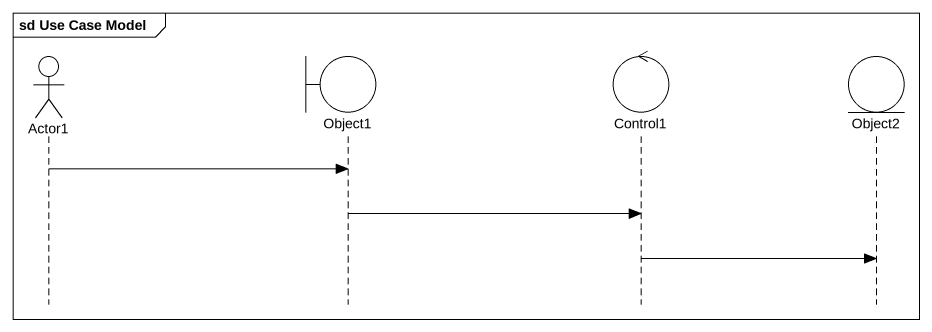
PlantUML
@startuml
mainframe sd Use Case Model
hide footbox
actor Actor1
boundary Object1
control Control1
entity Object2

Actor1 -> Object1
Object1 -> Control1
Control1 -> Object2
@enduml
